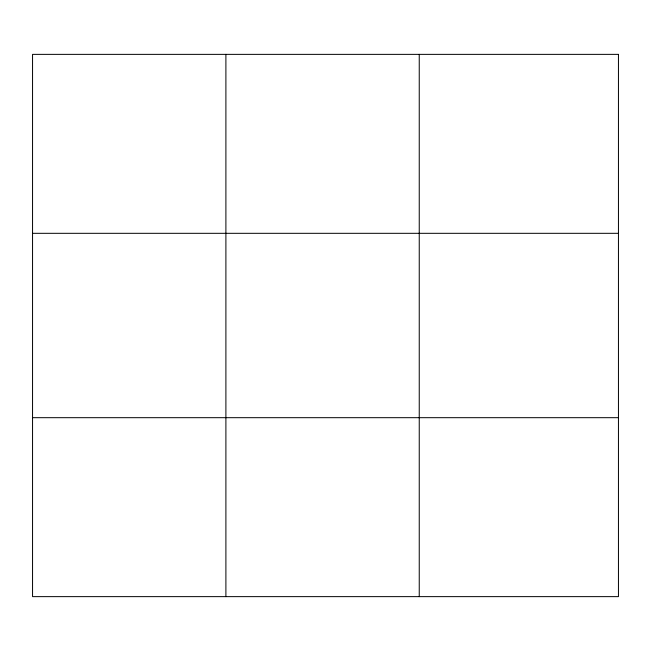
<?xml version="1.0" encoding="UTF-8"?>
<svg xmlns="http://www.w3.org/2000/svg" width="651" height="651" viewBox="0 0 651 651"><rect width="100%" height="100%" fill="white"/><g stroke="black" fill="none" stroke-linecap="round" stroke-linejoin="round"><path stroke-width="0.98" d="M225.897 596.633L225.897 54.367M419.244 596.633L419.244 54.367M32.55 233.318L618.45 233.318M32.55 417.682L618.45 417.682M618.45 54.367L618.45 596.633L32.55 596.633L32.55 54.367L618.45 54.367"/></g></svg>
